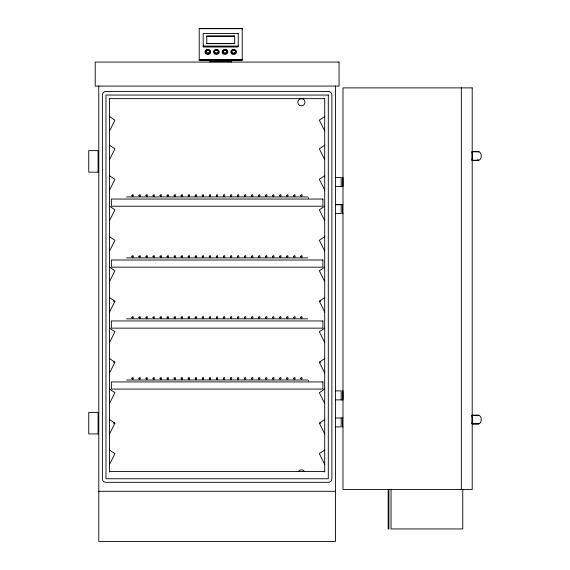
<?xml version="1.0" encoding="UTF-8"?>
<svg xmlns="http://www.w3.org/2000/svg" width="570" height="570" viewBox="0 0 570 570"><rect width="100%" height="100%" fill="white"/><g stroke="black" fill="none" stroke-linecap="round" stroke-linejoin="round"><path stroke-width="0.85" d="M342.42 399.884L342.42 390.892L342.99 390.892L342.99 399.884L335.466 399.884M342.42 186.525L342.42 177.534L342.99 177.534L342.99 186.525L335.466 186.525M308.541 198.203L308.541 197.612M308.541 381.081L308.541 380.496M205.442 52.162L205.513 51.5M109.554 130.915L114.933 120.156L109.554 116.572M109.554 159.6L114.933 148.841L109.554 145.257M109.554 190.081L114.933 179.322L109.554 175.738M109.554 220.561L114.933 209.803L109.554 206.219M109.554 251.042L114.933 240.284L109.554 236.7M109.554 281.523L114.933 270.764L109.554 267.18M109.554 312.004L114.933 301.245L109.554 297.661M109.554 342.485L114.933 331.726L109.554 328.142M109.554 372.965L114.933 362.207L109.554 358.615M109.554 403.446L114.933 392.687L109.554 389.096M109.554 433.92L114.933 423.168L109.554 419.577M109.554 464.4L114.933 453.649L109.554 450.058M205.727 51.051L206.069 50.666M477.71 415.836L478.886 415.259C482.177 416.357 482.17 423.147 478.657 423.895M324.708 116.572L319.328 120.156L324.708 130.915M324.708 145.257L319.328 148.841L324.708 159.6M324.708 175.738L319.328 179.322L324.708 190.081M324.708 206.219L319.328 209.803L324.708 220.561M324.708 236.7L319.328 240.284L324.708 251.042M324.708 267.18L319.328 270.764L324.708 281.523M324.708 312.004L319.328 301.245L324.708 297.661M324.708 328.142L319.328 331.726L324.708 342.485M324.708 372.965L319.328 362.207L324.708 358.615M324.708 389.096L319.328 392.687L324.708 403.446M324.708 433.92L319.328 423.168L324.708 419.577M324.708 450.058L319.328 453.649L324.708 464.4M478.273 151.841L478.886 151.698C482.177 152.788 482.17 159.586 478.657 160.334M199.201 28.678L242.236 28.678M241.872 28.856L242.236 28.856M206.782 36.202L234.655 36.202M206.782 43.512L234.655 43.512M203.198 46.07L238.239 46.07M203.198 46.697L238.239 46.697M199.201 59.736L242.236 59.736M199.201 59.914L242.236 59.914M109.554 98.639L324.708 98.639M98.795 150.637L88.756 150.637L88.756 172.154L98.795 172.154M472.608 151.698L478.886 151.698L472.216 151.698M472.608 160.334L477.874 160.334M472.224 160.334L478.886 160.327L477.703 159.75M335.466 177.534L341.159 177.534L341.159 186.525M342.99 204.637L335.466 204.637L341.159 204.673L341.159 213.529L335.466 213.529M342.99 213.529L342.42 213.529L342.42 204.637M113.401 301.245L114.933 301.245M319.328 301.245L320.867 301.245M113.401 362.207L114.933 362.207M319.328 362.207L320.867 362.207M335.466 390.892L341.159 390.892L341.159 399.884M98.795 412.409L88.756 412.409L88.756 433.92L98.795 433.92M472.608 415.266L478.886 415.259L472.216 415.266M335.466 418.031L342.99 417.995M113.401 423.168L114.933 423.168M319.328 423.168L320.867 423.168M472.608 423.895L477.874 423.895M472.224 423.895L478.886 423.895L478.273 423.745M335.466 426.894L341.159 426.894L341.159 418.031M342.99 426.894L342.42 426.894L342.42 417.995M109.554 471.575L324.708 471.575M98.795 491.297L335.466 491.297M215.339 53.58L214.897 53.466M205.442 51.984L205.513 52.461M462.769 489.267L462.769 528.953L391.049 528.953L391.049 489.267M461.33 87.887L461.33 489.502M388.897 489.267L388.897 528.953L388.177 528.953L388.177 489.267M335.466 85.92L335.466 541.5L98.795 541.5L98.795 85.92M324.708 98.525L324.708 472.06M307.693 196.921L126.569 196.921M307.693 257.882L126.569 257.882M307.693 318.837L126.569 318.837M307.693 379.983L126.569 379.983M231.477 60.213L231.477 62.066M231.121 60.035L231.121 61.71L210.323 61.71L210.323 60.035M209.96 60.413L209.96 62.066M208.15 53.958L207.594 54.022M109.554 98.525L109.554 472.06M98.083 150.637L98.083 172.154M98.083 412.409L98.083 433.92M298.295 471.575A3.584 3.584 0 0 1 304.508 471.575M471.703 151.848A9.861 4.931 -90 0 1 471.703 160.184M471.703 415.409A9.861 4.931 -90 0 1 471.703 423.745M131.877 195.339C132.867 199.578 134.549 192.396 131.877 195.339M131.877 256.293C132.867 260.533 134.549 253.358 131.877 256.293M138.909 195.339C139.907 199.578 141.581 192.396 138.909 195.339M131.877 317.255C132.867 321.494 134.549 314.312 131.877 317.255M138.909 256.293C139.907 260.533 141.581 253.358 138.909 256.293M145.948 195.339C146.939 199.578 148.613 192.396 145.948 195.339M131.877 378.216C132.867 382.456 134.549 375.281 131.877 378.216M138.909 317.255C139.907 321.494 141.581 314.312 138.909 317.255M145.948 256.293C146.939 260.533 148.613 253.358 145.948 256.293M152.981 195.339C153.971 199.578 155.646 192.396 152.981 195.339M138.909 378.216C139.907 382.456 141.581 375.281 138.909 378.216M145.948 317.255C146.939 321.494 148.613 314.312 145.948 317.255M152.981 256.293C153.971 260.533 155.646 253.358 152.981 256.293M160.013 195.339C161.004 199.578 162.685 192.396 160.013 195.339M145.948 378.216C146.939 382.456 148.613 375.281 145.948 378.216M152.981 317.255C153.971 321.494 155.646 314.312 152.981 317.255M160.013 256.293C161.004 260.533 162.685 253.358 160.013 256.293M167.046 195.339C168.036 199.578 169.718 192.396 167.046 195.339M152.981 378.216C153.971 382.456 155.646 375.281 152.981 378.216M160.013 317.255C161.004 321.494 162.685 314.312 160.013 317.255M167.046 256.293C168.036 260.533 169.718 253.358 167.046 256.293M174.078 195.339C175.076 199.578 176.75 192.396 174.078 195.339M160.013 378.216C161.004 382.456 162.685 375.281 160.013 378.216M167.046 317.255C168.036 321.494 169.718 314.312 167.046 317.255M174.078 256.293C175.076 260.533 176.75 253.358 174.078 256.293M181.118 195.339C182.108 199.578 183.782 192.396 181.118 195.339M167.046 378.216C168.036 382.456 169.718 375.281 167.046 378.216M174.078 317.255C175.076 321.494 176.75 314.312 174.078 317.255M181.118 256.293C182.108 260.533 183.782 253.358 181.118 256.293M188.15 195.339C189.14 199.578 190.815 192.396 188.15 195.339M174.078 378.216C175.076 382.456 176.75 375.281 174.078 378.216M181.118 317.255C182.108 321.494 183.782 314.312 181.118 317.255M188.15 256.293C189.14 260.533 190.815 253.358 188.15 256.293M195.182 195.339C196.173 199.578 197.854 192.396 195.182 195.339M181.118 378.216C182.108 382.456 183.782 375.281 181.118 378.216M188.15 317.255C189.14 321.494 190.815 314.312 188.15 317.255M195.182 256.293C196.173 260.533 197.854 253.358 195.182 256.293M202.215 195.339C203.212 199.578 204.887 192.396 202.215 195.339M188.15 378.216C189.14 382.456 190.815 375.281 188.15 378.216M195.182 317.255C196.173 321.494 197.854 314.312 195.182 317.255M202.215 256.293C203.212 260.533 204.887 253.358 202.215 256.293M209.247 195.339C210.244 199.578 211.919 192.396 209.247 195.339M195.182 378.216C196.173 382.456 197.854 375.281 195.182 378.216M202.215 317.255C203.212 321.494 204.887 314.312 202.215 317.255M209.247 256.293C210.244 260.533 211.919 253.358 209.247 256.293M216.287 195.339C217.277 199.578 218.951 192.396 216.287 195.339M202.215 378.216C203.212 382.456 204.887 375.281 202.215 378.216M209.247 317.255C210.244 321.494 211.919 314.312 209.247 317.255M216.287 256.293C217.277 260.533 218.951 253.358 216.287 256.293M223.319 195.339C224.309 199.578 225.991 192.396 223.319 195.339M209.247 378.216C210.244 382.456 211.919 375.281 209.247 378.216M216.287 317.255C217.277 321.494 218.951 314.312 216.287 317.255M223.319 256.293C224.309 260.533 225.991 253.358 223.319 256.293M230.351 195.339C231.342 199.578 233.023 192.396 230.351 195.339M216.287 378.216C217.277 382.456 218.951 375.281 216.287 378.216M223.319 317.255C224.309 321.494 225.991 314.312 223.319 317.255M230.351 256.293C231.342 260.533 233.023 253.358 230.351 256.293M237.384 195.339C238.381 199.578 240.056 192.396 237.384 195.339M223.319 378.216C224.309 382.456 225.991 375.281 223.319 378.216M230.351 317.255C231.342 321.494 233.023 314.312 230.351 317.255M237.384 256.293C238.381 260.533 240.056 253.358 237.384 256.293M244.416 195.339C245.413 199.578 247.088 192.396 244.416 195.339M230.351 378.216C231.342 382.456 233.023 375.281 230.351 378.216M237.384 317.255C238.381 321.494 240.056 314.312 237.384 317.255M244.416 256.293C245.413 260.533 247.088 253.358 244.416 256.293M251.456 195.339C252.446 199.578 254.12 192.396 251.456 195.339M237.384 378.216C238.381 382.456 240.056 375.281 237.384 378.216M244.416 317.255C245.413 321.494 247.088 314.312 244.416 317.255M251.456 256.293C252.446 260.533 254.12 253.358 251.456 256.293M258.488 195.339C259.478 199.578 261.16 192.396 258.488 195.339M244.416 378.216C245.413 382.456 247.088 375.281 244.416 378.216M251.456 317.255C252.446 321.494 254.12 314.312 251.456 317.255M258.488 256.293C259.478 260.533 261.16 253.358 258.488 256.293M265.52 195.339C266.511 199.578 268.192 192.396 265.52 195.339M251.456 378.216C252.446 382.456 254.12 375.281 251.456 378.216M258.488 317.255C259.478 321.494 261.16 314.312 258.488 317.255M265.52 256.293C266.511 260.533 268.192 253.358 265.52 256.293M272.553 195.339C273.55 199.578 275.224 192.396 272.553 195.339M258.488 378.216C259.478 382.456 261.16 375.281 258.488 378.216M265.52 317.255C266.511 321.494 268.192 314.312 265.52 317.255M272.553 256.293C273.55 260.533 275.224 253.358 272.553 256.293M279.592 195.339C280.583 199.578 282.257 192.396 279.592 195.339M265.52 378.216C266.511 382.456 268.192 375.281 265.52 378.216M272.553 317.255C273.55 321.494 275.224 314.312 272.553 317.255M279.592 256.293C280.583 260.533 282.257 253.358 279.592 256.293M286.625 195.339C287.615 199.578 289.289 192.396 286.625 195.339M272.553 378.216C273.55 382.456 275.224 375.281 272.553 378.216M279.592 317.255C280.583 321.494 282.257 314.312 279.592 317.255M286.625 256.293C287.615 260.533 289.289 253.358 286.625 256.293M293.657 195.339C294.647 199.578 296.329 192.396 293.657 195.339M279.592 378.216C280.583 382.456 282.257 375.281 279.592 378.216M286.625 317.255C287.615 321.494 289.289 314.312 286.625 317.255M293.657 256.293C294.647 260.533 296.329 253.358 293.657 256.293M300.689 195.339C301.68 199.578 303.361 192.396 300.689 195.339M286.625 378.216C287.615 382.456 289.289 375.281 286.625 378.216M293.657 317.255C294.647 321.494 296.329 314.312 293.657 317.255M300.689 256.293C301.68 260.533 303.361 253.358 300.689 256.293M293.657 378.216C294.647 382.456 296.329 375.281 293.657 378.216M300.689 317.255C301.68 321.494 303.361 314.312 300.689 317.255M300.689 378.216C301.68 382.456 303.361 375.281 300.689 378.216M242.236 28.5L199.201 28.5L199.201 60.27L242.236 60.27L242.236 28.5M238.239 33.523L203.198 33.523L203.198 46.875L238.239 46.875L238.239 33.523M234.655 36.081L206.782 36.081L206.782 43.641L234.655 43.641L234.655 36.081M339.057 62.066L95.211 62.066L95.211 86.091L339.057 86.091L339.057 62.066M472.195 87.887L342.99 87.887L342.99 489.502L472.195 489.502L472.195 87.887M328.299 91.471L105.97 91.471A3.527 3.527 0 0 0 102.386 95.055L102.386 478.75A3.527 3.527 0 0 0 105.97 482.334L328.299 482.334A3.527 3.527 0 0 0 331.882 478.75L331.882 95.055A3.527 3.527 0 0 0 328.299 91.471M328.299 95.055L105.97 95.055L105.97 478.75L328.299 478.75L328.299 95.055M322.919 199.044L111.35 199.044L111.35 206.219L322.919 206.219L322.919 199.044M322.919 260.006L111.35 260.006L111.35 267.18L322.919 267.18L322.919 260.006M322.919 320.967L111.35 320.967L111.35 328.135L322.919 328.135L322.919 320.967M322.919 381.928L111.35 381.928L111.35 389.096L322.919 389.096L322.919 381.928M299.606 105.336A3.584 3.584 0 0 0 304.986 102.23A3.584 3.584 0 0 0 299.606 99.123A3.584 3.584 0 0 0 299.606 105.336M222.998 53.723A2.864 2.48 0 0 0 227.786 52.611A2.864 2.48 0 0 0 224.281 49.576A2.864 2.48 0 0 0 222.998 53.723M223.504 52.982A2.152 1.86 0 0 0 227.095 52.148A2.152 1.86 0 0 0 224.466 49.868A2.152 1.86 0 0 0 223.504 52.982M223.632 52.868A1.959 1.703 0 0 0 226.917 52.105A1.959 1.703 0 0 0 224.516 50.025A1.959 1.703 0 0 0 223.632 52.868M223.689 52.618A1.881 1.632 0 0 0 226.839 51.884A1.881 1.632 0 0 0 224.537 49.889A1.881 1.632 0 0 0 223.689 52.618M205.784 53.723A2.864 2.48 0 0 0 210.572 52.611A2.864 2.48 0 0 0 207.067 49.576A2.864 2.48 0 0 0 205.784 53.723M206.29 52.982A2.152 1.86 0 0 0 209.888 52.148A2.152 1.86 0 0 0 207.252 49.868A2.152 1.86 0 0 0 206.29 52.982M206.426 52.868A1.959 1.703 0 0 0 209.703 52.105A1.959 1.703 0 0 0 207.302 50.025A1.959 1.703 0 0 0 206.426 52.868M206.483 52.618A1.881 1.632 0 0 0 209.625 51.884A1.881 1.632 0 0 0 207.323 49.889A1.881 1.632 0 0 0 206.483 52.618M214.391 53.723A2.864 2.48 0 0 0 219.179 52.611A2.864 2.48 0 0 0 215.674 49.576A2.864 2.48 0 0 0 214.391 53.723M214.897 52.982A2.152 1.86 0 0 0 218.488 52.148A2.152 1.86 0 0 0 215.859 49.868A2.152 1.86 0 0 0 214.897 52.982M215.025 52.868A1.959 1.703 0 0 0 218.31 52.105A1.959 1.703 0 0 0 215.909 50.025A1.959 1.703 0 0 0 215.025 52.868M215.09 52.618A1.881 1.632 0 0 0 218.232 51.884A1.881 1.632 0 0 0 215.93 49.889A1.881 1.632 0 0 0 215.09 52.618M231.605 53.723A2.864 2.48 0 0 0 236.393 52.611A2.864 2.48 0 0 0 232.888 49.576A2.864 2.48 0 0 0 231.605 53.723M232.111 52.982A2.152 1.86 0 0 0 235.702 52.148A2.152 1.86 0 0 0 233.073 49.868A2.152 1.86 0 0 0 232.111 52.982M232.239 52.868A1.959 1.703 0 0 0 235.524 52.105A1.959 1.703 0 0 0 233.123 50.025A1.959 1.703 0 0 0 232.239 52.868M232.296 52.618A1.881 1.632 0 0 0 235.446 51.884A1.881 1.632 0 0 0 233.144 49.889A1.881 1.632 0 0 0 232.296 52.618"/></g></svg>
